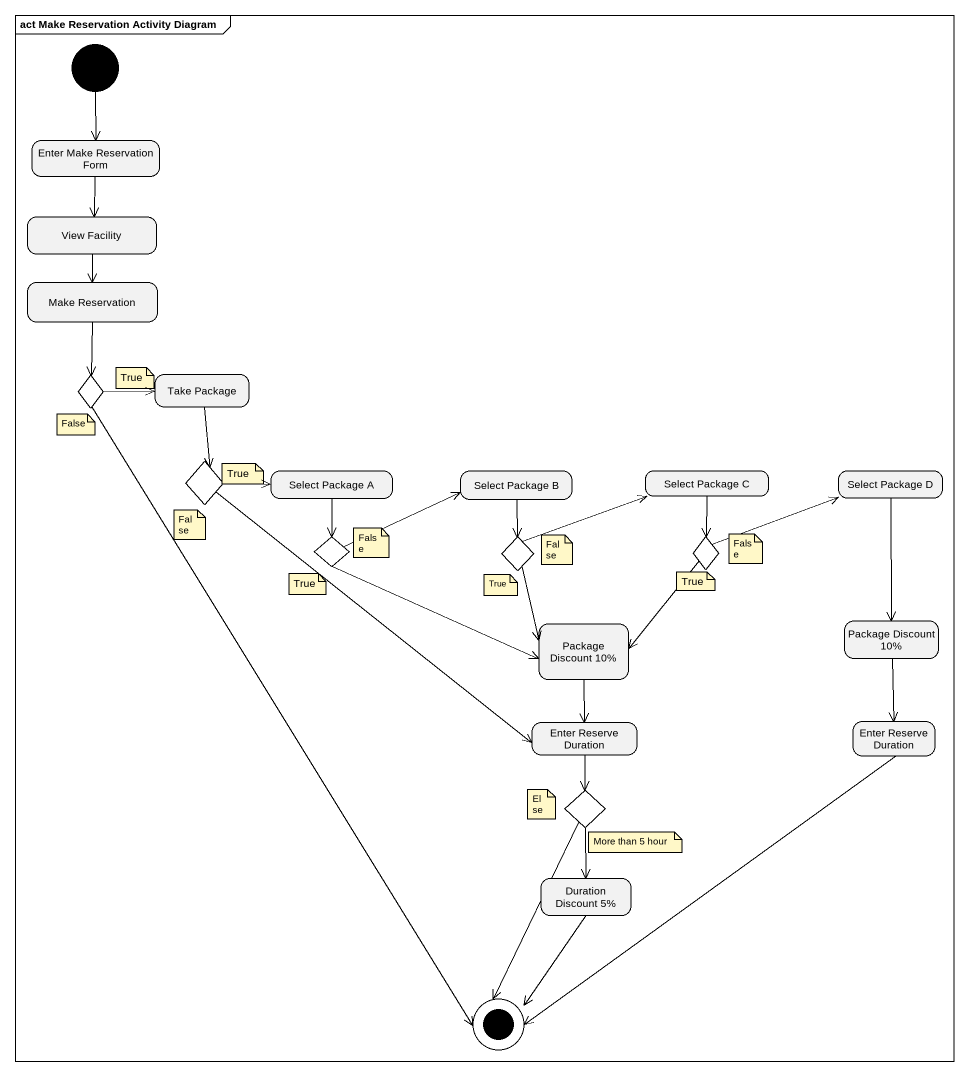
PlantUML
@startuml
mainframe act Make Reservation Activity Diagram
hide empty description
state "Enter Make Reservation Form" as Enter_Make_Reservation_Form
state "View Facility" as View_Facility
state "Make Reservation" as Make_Reservation
state choice1 <<choice>>
state "Take Package" as Take_Package
state choice2 <<choice>>
state "Select Package A" as Select_Package_A
state "Select Package B" as Select_Package_B
state "Select Package C" as Select_Package_C
state "Select Package D" as Select_Package_D
state choice3 <<choice>>
state choice4 <<choice>>
state choice5 <<choice>>
state "Package Discount 10%" as Package_Discount_10
state "Package Discount 10%" as Package_Discount_10_2
state "Enter Reserve Duration" as Enter_Reserve_Duration
state "Enter Reserve Duration" as Enter_Reserve_Duration_2
state choice6 <<choice>>
state "Duration Discount 5%" as Duration_Discount_5
[*] --> Enter_Make_Reservation_Form
Enter_Make_Reservation_Form --> View_Facility
View_Facility --> Make_Reservation
Make_Reservation --> choice1
choice1 -right-> Take_Package
Take_Package --> choice2
choice2 -right-> Select_Package_A
choice2 --> Enter_Reserve_Duration
Select_Package_A --> choice3
Select_Package_B --> choice4
Select_Package_C --> choice5
Select_Package_D --> Package_Discount_10_2
choice3 -right-> Select_Package_B
choice3 -right-> Package_Discount_10
choice4 -right-> Select_Package_C
choice4 --> Package_Discount_10
choice5 -right-> Select_Package_D
choice5 --> Package_Discount_10
Package_Discount_10 --> Enter_Reserve_Duration
Package_Discount_10_2 --> Enter_Reserve_Duration_2
Enter_Reserve_Duration --> choice6
choice6 --> Duration_Discount_5
choice1 --> [*]
Enter_Reserve_Duration_2 --> [*]
choice6 --> [*]
Duration_Discount_5 --> [*]
note as N1
  True
end note
note as N2
  False
end note
note as N3
  True
end note
note as N4
  False
end note
note as N5
  False
end note
note as N6
  False
end note
note as N7
  False
end note
note as N8
  True
end note
note as N9
  True
end note
note as N10
  True
end note
note as N11
  Else
end note
note as N12
  More than 5 hour
end note
@enduml
